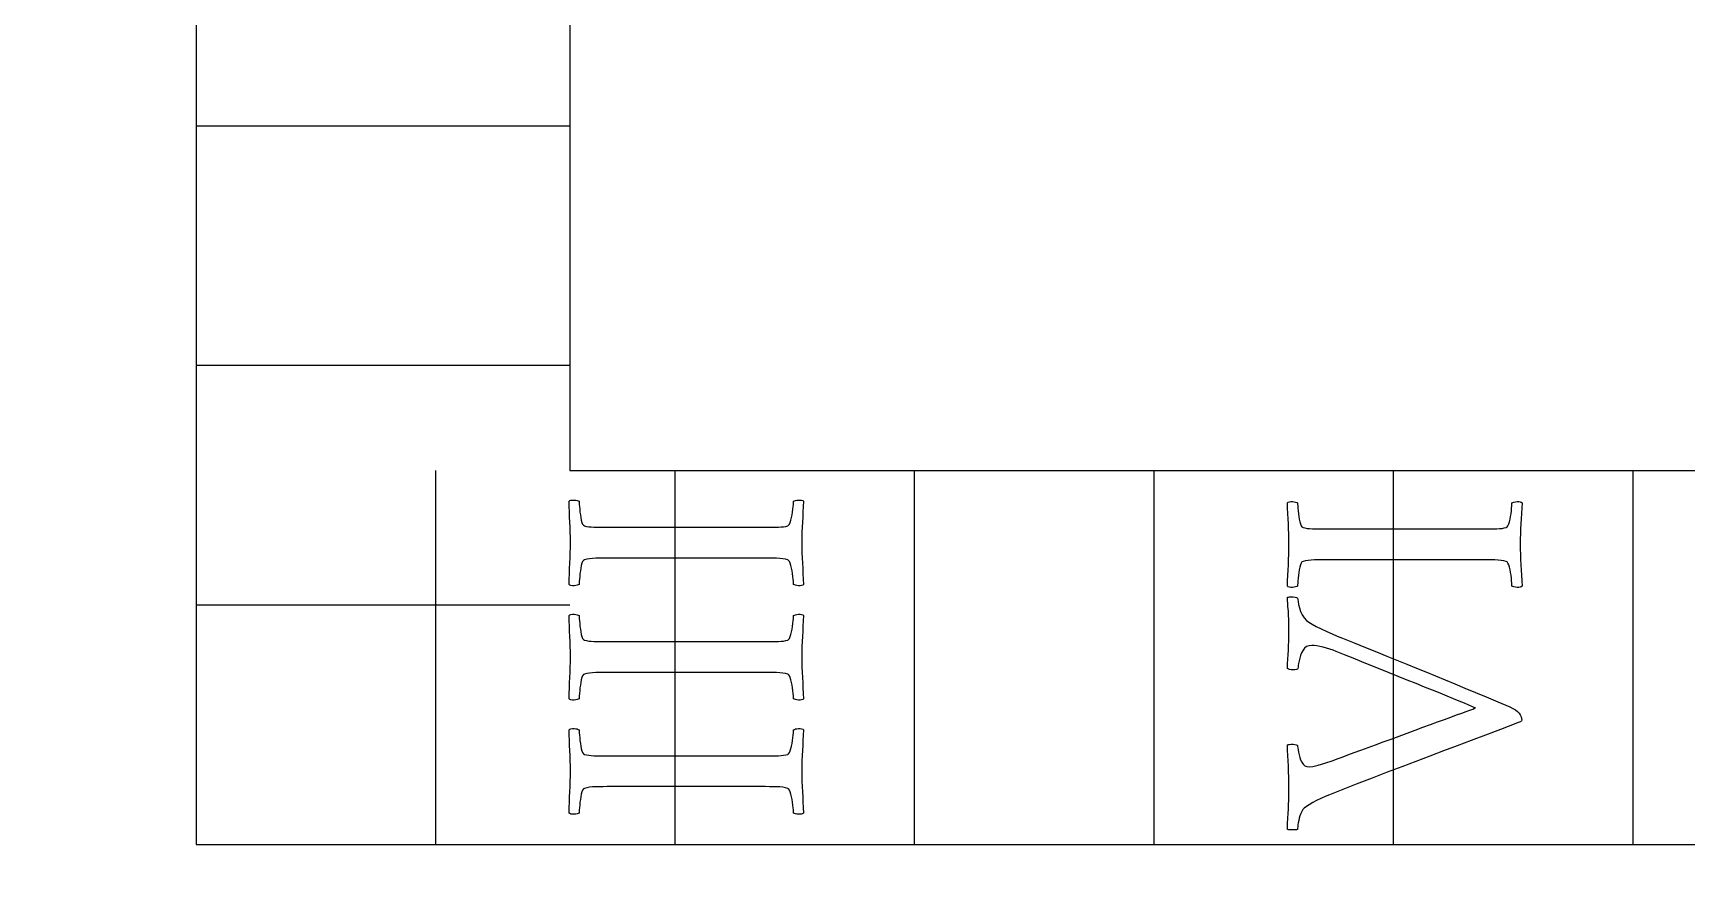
# Model space of a CAD drawing. Header units: millimetres. Extents: x -76 to 76, y -76 to 86.
# Drawn here: x -36.86 to -16.79, y -35.19 to -25.04 of the extents above; entities that cross this region are included whole.
import ezdxf

# ---------------------------------------------------------------- set-up
doc = ezdxf.new("R2010")
doc.units = ezdxf.units.MM
for name, color, linetype in [('CUT_OUTER', 1, 'Continuous'), ('ENGRAVE', 7, 'Continuous'), ('TEXT', 5, 'Continuous')]:
    doc.layers.add(name, color=color, linetype=linetype)

msp = doc.modelspace()

# ---------------------------------------------------------------- linework, layer by layer
at = {"layer": 'CUT_OUTER'}
msp.add_arc((0.0001, -0.0001), 75.9999, 179.913117, 0.0001, dxfattribs=at)
at = {"layer": 'ENGRAVE'}
for points in [[(-34.884, 0), (-34.884, -34.884), (34.884, -34.884), (34.884, 0)], [(-30.3491, 0), (-30.3491, -30.3491), (30.3491, -30.3491), (30.3491, 0)], [(-34.884, -26.163), (-30.3491, -26.163)], [(-34.884, -29.07), (-30.3491, -29.07)], [(-31.977, -34.884), (-31.977, -30.3491)], [(-29.07, -34.884), (-29.07, -30.3491)], [(-26.163, -34.884), (-26.163, -30.3491)], [(-23.256, -34.884), (-23.256, -30.3491)], [(-20.349, -34.884), (-20.349, -30.3491)], [(-17.442, -34.884), (-17.442, -30.3491)], [(-34.884, -31.977), (-30.3491, -31.977)]]:
    msp.add_lwpolyline(points, dxfattribs=at)
for radius in [74.48, 74.48, 72.485, 68.78, 68.78, 65.854, 60.42, 60.42, 57.228, 51.3, 51.3]:
    msp.add_circle((0, 0), radius, dxfattribs=at)
at = {"layer": 'TEXT'}
for points in [[(-30.341, -31.221), (-30.3414, -31.1577), (-30.3426, -31.0953), (-30.3447, -31.0338), (-30.3476, -30.973), (-30.3507, -30.912), (-30.3536, -30.8496), (-30.3562, -30.7858), (-30.3585, -30.7207), (-30.3481, -30.7131), (-30.3344, -30.708), (-30.3174, -30.7054), (-30.2971, -30.7053), (-30.2768, -30.7071), (-30.2598, -30.7102), (-30.2461, -30.7148), (-30.2357, -30.7207), (-30.2352, -30.7366), (-30.234, -30.758), (-30.2319, -30.7848), (-30.2291, -30.8172), (-30.2254, -30.8518), (-30.2208, -30.8852), (-30.2155, -30.9176), (-30.2093, -30.9489), (-30.2019, -30.9763), (-30.1929, -30.9971), (-30.1822, -31.0114), (-30.1698, -31.0191), (-30.1462, -31.025), (-30.1194, -31.0295), (-30.0892, -31.0327), (-30.0557, -31.0344), (-30.0198, -31.0354), (-29.9822, -31.0361), (-29.943, -31.0365), (-29.9021, -31.0366), (-29.8955, -31.0366), (-29.8889, -31.0366), (-29.8824, -31.0366), (-29.8758, -31.0366), (-29.8692, -31.0366), (-29.8626, -31.0366), (-29.856, -31.0366), (-29.8495, -31.0366), (-28.0194, -31.0366), (-28.0128, -31.0366), (-28.0062, -31.0366), (-27.9996, -31.0366), (-27.9931, -31.0366), (-27.9865, -31.0366), (-27.9799, -31.0366), (-27.9733, -31.0366), (-27.9667, -31.0366), (-27.926, -31.0365), (-27.8872, -31.0361), (-27.8503, -31.0354), (-27.8153, -31.0344), (-27.7828, -31.0327), (-27.7533, -31.0295), (-27.7269, -31.025), (-27.7034, -31.0191), (-27.6927, -31.0114), (-27.6826, -30.9971), (-27.673, -30.9763), (-27.6639, -30.9489), (-27.6558, -30.9176), (-27.6491, -30.8852), (-27.6438, -30.8518), (-27.6398, -30.8172), (-27.6369, -30.7848), (-27.6348, -30.758), (-27.6336, -30.7366), (-27.6332, -30.7207), (-27.6228, -30.7148), (-27.6091, -30.7102), (-27.592, -30.7071), (-27.5718, -30.7053), (-27.5515, -30.7054), (-27.5344, -30.708), (-27.5207, -30.7131), (-27.5103, -30.7207), (-27.5146, -30.7858), (-27.5185, -30.8496), (-27.5222, -30.912), (-27.5257, -30.973), (-27.5286, -31.0338), (-27.5306, -31.0953), (-27.5318, -31.1577), (-27.5323, -31.221), (-27.5318, -31.2827), (-27.5306, -31.3449), (-27.5286, -31.4077), (-27.5257, -31.4711), (-27.5222, -31.535), (-27.5185, -31.5995), (-27.5146, -31.6645), (-27.5103, -31.73), (-27.5207, -31.7376), (-27.5344, -31.7427), (-27.5515, -31.7453), (-27.5718, -31.7454), (-27.592, -31.7436), (-27.6091, -31.7405), (-27.6228, -31.7359), (-27.6332, -31.73), (-27.6336, -31.7141), (-27.6348, -31.6927), (-27.6369, -31.6659), (-27.6398, -31.6335), (-27.6438, -31.5988), (-27.6491, -31.5649), (-27.6558, -31.5319), (-27.6639, -31.4996), (-27.673, -31.4715), (-27.6826, -31.4508), (-27.6927, -31.4375), (-27.7034, -31.4316), (-27.7317, -31.4238), (-27.7638, -31.4179), (-27.7997, -31.4139), (-27.8395, -31.4119), (-27.882, -31.4109), (-27.9261, -31.4102), (-27.9719, -31.4098), (-28.0194, -31.4097), (-29.8495, -31.4097), (-29.897, -31.4098), (-29.9433, -31.4102), (-29.9881, -31.4109), (-30.0316, -31.4119), (-30.0723, -31.4139), (-30.1089, -31.4179), (-30.1414, -31.4238), (-30.1698, -31.4316), (-30.1822, -31.4375), (-30.1929, -31.4508), (-30.2019, -31.4715), (-30.2093, -31.4996), (-30.2155, -31.5319), (-30.2208, -31.5649), (-30.2254, -31.5988), (-30.2291, -31.6335), (-30.2319, -31.6659), (-30.234, -31.6927), (-30.2352, -31.7141), (-30.2357, -31.73), (-30.2461, -31.7359), (-30.2598, -31.7405), (-30.2768, -31.7436), (-30.2971, -31.7454), (-30.3174, -31.7453), (-30.3344, -31.7427), (-30.3481, -31.7376), (-30.3585, -31.73), (-30.3562, -31.6645), (-30.3536, -31.5995), (-30.3507, -31.535), (-30.3476, -31.4711), (-30.3447, -31.4077), (-30.3426, -31.3449), (-30.3414, -31.2827), (-30.341, -31.221)], [(-21.62, -31.2407), (-21.6204, -31.1775), (-21.6216, -31.1151), (-21.6237, -31.0535), (-21.6266, -30.9927), (-21.6297, -30.9317), (-21.6326, -30.8693), (-21.6352, -30.8055), (-21.6375, -30.7404), (-21.6271, -30.7329), (-21.6134, -30.7278), (-21.5964, -30.7252), (-21.5761, -30.725), (-21.5558, -30.7268), (-21.5388, -30.73), (-21.5251, -30.7345), (-21.5147, -30.7404), (-21.5142, -30.7563), (-21.513, -30.7777), (-21.5109, -30.8046), (-21.5081, -30.8369), (-21.5044, -30.8715), (-21.4998, -30.905), (-21.4945, -30.9373), (-21.4883, -30.9686), (-21.4809, -30.996), (-21.4719, -31.0169), (-21.4612, -31.0311), (-21.4488, -31.0388), (-21.4252, -31.0447), (-21.3984, -31.0492), (-21.3682, -31.0524), (-21.3347, -31.0542), (-21.2988, -31.0551), (-21.2612, -31.0558), (-21.222, -31.0562), (-21.1811, -31.0564), (-21.1745, -31.0564), (-21.1679, -31.0564), (-21.1614, -31.0564), (-21.1548, -31.0564), (-21.1482, -31.0564), (-21.1416, -31.0564), (-21.135, -31.0564), (-21.1285, -31.0564), (-19.2984, -31.0564), (-19.2918, -31.0564), (-19.2852, -31.0564), (-19.2786, -31.0564), (-19.2721, -31.0564), (-19.2655, -31.0564), (-19.2589, -31.0564), (-19.2523, -31.0564), (-19.2457, -31.0564), (-19.205, -31.0562), (-19.1662, -31.0558), (-19.1293, -31.0551), (-19.0943, -31.0542), (-19.0618, -31.0524), (-19.0323, -31.0492), (-19.0059, -31.0447), (-18.9824, -31.0388), (-18.9717, -31.0311), (-18.9616, -31.0169), (-18.952, -30.996), (-18.9429, -30.9686), (-18.9348, -30.9373), (-18.9281, -30.905), (-18.9228, -30.8715), (-18.9188, -30.8369), (-18.9159, -30.8046), (-18.9138, -30.7777), (-18.9126, -30.7563), (-18.9122, -30.7404), (-18.9018, -30.7345), (-18.8881, -30.73), (-18.871, -30.7268), (-18.8508, -30.725), (-18.8305, -30.7252), (-18.8134, -30.7278), (-18.7997, -30.7329), (-18.7893, -30.7404), (-18.7936, -30.8055), (-18.7975, -30.8693), (-18.8012, -30.9317), (-18.8047, -30.9927), (-18.8076, -31.0535), (-18.8096, -31.1151), (-18.8108, -31.1775), (-18.8113, -31.2407), (-18.8108, -31.3024), (-18.8096, -31.3647), (-18.8076, -31.4275), (-18.8047, -31.4909), (-18.8012, -31.5548), (-18.7975, -31.6192), (-18.7936, -31.6842), (-18.7893, -31.7498), (-18.7997, -31.7573), (-18.8134, -31.7624), (-18.8305, -31.765), (-18.8508, -31.7651), (-18.871, -31.7634), (-18.8881, -31.7602), (-18.9018, -31.7557), (-18.9122, -31.7498), (-18.9126, -31.7339), (-18.9138, -31.7125), (-18.9159, -31.6856), (-18.9188, -31.6532), (-18.9228, -31.6185), (-18.9281, -31.5847), (-18.9348, -31.5516), (-18.9429, -31.5194), (-18.952, -31.4913), (-18.9616, -31.4706), (-18.9717, -31.4573), (-18.9824, -31.4514), (-19.0107, -31.4435), (-19.0428, -31.4376), (-19.0787, -31.4337), (-19.1185, -31.4316), (-19.161, -31.4306), (-19.2051, -31.43), (-19.2509, -31.4296), (-19.2984, -31.4294), (-21.1285, -31.4294), (-21.176, -31.4296), (-21.2223, -31.43), (-21.2671, -31.4306), (-21.3106, -31.4316), (-21.3513, -31.4337), (-21.3879, -31.4376), (-21.4204, -31.4435), (-21.4488, -31.4514), (-21.4612, -31.4573), (-21.4719, -31.4706), (-21.4809, -31.4913), (-21.4883, -31.5194), (-21.4945, -31.5516), (-21.4998, -31.5847), (-21.5044, -31.6185), (-21.5081, -31.6532), (-21.5109, -31.6856), (-21.513, -31.7125), (-21.5142, -31.7339), (-21.5147, -31.7498), (-21.5251, -31.7557), (-21.5388, -31.7602), (-21.5558, -31.7634), (-21.5761, -31.7651), (-21.5964, -31.765), (-21.6134, -31.7624), (-21.6271, -31.7573), (-21.6375, -31.7498), (-21.6352, -31.6842), (-21.6326, -31.6192), (-21.6297, -31.5548), (-21.6266, -31.4909), (-21.6237, -31.4275), (-21.6216, -31.3647), (-21.6204, -31.3024), (-21.62, -31.2407)], [(-21.62, -34.2074), (-21.6204, -34.1377), (-21.6216, -34.0692), (-21.6237, -34.0017), (-21.6266, -33.9353), (-21.6297, -33.8698), (-21.6326, -33.8048), (-21.6352, -33.7403), (-21.6375, -33.6764), (-21.6267, -33.6727), (-21.6117, -33.6704), (-21.5927, -33.6694), (-21.5695, -33.6698), (-21.5472, -33.6716), (-21.5306, -33.6747), (-21.5197, -33.6793), (-21.5147, -33.6852), (-21.514, -33.6968), (-21.5119, -33.7142), (-21.5085, -33.7374), (-21.5037, -33.7664), (-21.4971, -33.7978), (-21.4883, -33.8284), (-21.4773, -33.8581), (-21.4642, -33.887), (-21.4479, -33.912), (-21.4274, -33.9298), (-21.4029, -33.9405), (-21.3742, -33.9441), (-21.3298, -33.9392), (-21.2667, -33.9244), (-21.185, -33.8997), (-21.0846, -33.8651), (-21.0323, -33.846), (-20.9721, -33.824), (-20.9039, -33.7989), (-20.8278, -33.7708), (-20.7457, -33.7404), (-20.6594, -33.7088), (-20.569, -33.6757), (-20.4745, -33.6413), (-20.378, -33.606), (-20.2814, -33.5705), (-20.1849, -33.5347), (-20.0883, -33.4987), (-19.9937, -33.4633), (-19.9029, -33.4295), (-19.816, -33.3974), (-19.7329, -33.367), (-19.6554, -33.3387), (-19.5853, -33.3132), (-19.5226, -33.2905), (-19.4674, -33.2704), (-19.4217, -33.2539), (-19.3878, -33.2414), (-19.3657, -33.233), (-19.3554, -33.2288), (-19.3704, -33.2219), (-19.3977, -33.2101), (-19.4373, -33.1934), (-19.4893, -33.1717), (-19.5514, -33.1461), (-19.6215, -33.1174), (-19.6995, -33.0857), (-19.7855, -33.051), (-19.8778, -33.0138), (-19.9748, -32.9748), (-20.0764, -32.9338), (-20.1827, -32.8908), (-20.2917, -32.8468), (-20.4016, -32.8025), (-20.5123, -32.7579), (-20.6238, -32.7131), (-20.734, -32.6688), (-20.841, -32.6259), (-20.9447, -32.5843), (-21.0451, -32.5441), (-21.0829, -32.5293), (-21.1219, -32.5156), (-21.1619, -32.503), (-21.2031, -32.4915), (-21.2431, -32.4819), (-21.2799, -32.475), (-21.3133, -32.4709), (-21.3435, -32.4695), (-21.3764, -32.4732), (-21.4049, -32.4843), (-21.4291, -32.5028), (-21.4488, -32.5288), (-21.465, -32.5589), (-21.4784, -32.5902), (-21.4891, -32.6226), (-21.4971, -32.656), (-21.5029, -32.6874), (-21.507, -32.7136), (-21.5094, -32.7346), (-21.5103, -32.7504), (-21.5173, -32.7581), (-21.5295, -32.7636), (-21.5469, -32.7669), (-21.5695, -32.7679), (-21.5927, -32.7669), (-21.6117, -32.7636), (-21.6267, -32.7581), (-21.6375, -32.7504), (-21.6352, -32.692), (-21.6326, -32.6352), (-21.6297, -32.5801), (-21.6266, -32.5266), (-21.6237, -32.4731), (-21.6216, -32.418), (-21.6204, -32.3612), (-21.62, -32.3028), (-21.6201, -32.2549), (-21.6205, -32.2122), (-21.6212, -32.1748), (-21.6222, -32.1426), (-21.6234, -32.1131), (-21.6249, -32.0839), (-21.6267, -32.0549), (-21.6288, -32.0263), (-21.6309, -31.9961), (-21.6331, -31.9626), (-21.6353, -31.9259), (-21.6375, -31.8858), (-21.6266, -31.8823), (-21.6112, -31.8803), (-21.5915, -31.8801), (-21.5673, -31.8814), (-21.5443, -31.8839), (-21.5278, -31.8869), (-21.5179, -31.8905), (-21.5147, -31.8946), (-21.5133, -31.912), (-21.5092, -31.9379), (-21.5023, -31.9724), (-21.4927, -32.0153), (-21.479, -32.0601), (-21.4598, -32.1003), (-21.4351, -32.1358), (-21.4049, -32.1667), (-21.3774, -32.188), (-21.3386, -32.2122), (-21.2885, -32.2395), (-21.2272, -32.2698), (-21.161, -32.3007), (-21.0961, -32.3296), (-21.0326, -32.3567), (-20.9705, -32.3817), (-20.8265, -32.4398), (-20.6885, -32.4953), (-20.5566, -32.5484), (-20.4307, -32.599), (-20.3089, -32.6481), (-20.1893, -32.6966), (-20.0719, -32.7446), (-19.9567, -32.7921), (-19.8415, -32.8397), (-19.7241, -32.8881), (-19.6045, -32.9373), (-19.4827, -32.9874), (-19.3565, -33.0395), (-19.2238, -33.0949), (-19.0844, -33.1536), (-18.9385, -33.2156), (-18.9001, -33.2336), (-18.8683, -33.2523), (-18.8431, -33.272), (-18.8244, -33.2924), (-18.811, -33.3134), (-18.8014, -33.3346), (-18.7956, -33.3562), (-18.7937, -33.378), (-18.7955, -33.3843), (-18.8008, -33.39), (-18.8097, -33.3952), (-18.8222, -33.3999), (-18.8355, -33.4043), (-18.8469, -33.4087), (-18.8564, -33.4131), (-18.8639, -33.4175), (-19.0517, -33.4886), (-19.2331, -33.5574), (-19.4082, -33.6236), (-19.5771, -33.6874), (-19.7434, -33.7502), (-19.9112, -33.8135), (-20.0803, -33.8774), (-20.2507, -33.9419), (-20.4263, -34.0087), (-20.6106, -34.0796), (-20.8037, -34.1546), (-21.0056, -34.2338), (-21.0676, -34.2578), (-21.1263, -34.2815), (-21.1817, -34.3049), (-21.2338, -34.3281), (-21.2832, -34.3518), (-21.3303, -34.3769), (-21.3753, -34.4034), (-21.4181, -34.4312), (-21.4348, -34.4444), (-21.4499, -34.462), (-21.4634, -34.4839), (-21.4752, -34.5102), (-21.4853, -34.5386), (-21.4938, -34.5667), (-21.5007, -34.5946), (-21.5059, -34.6221), (-21.5097, -34.6478), (-21.5125, -34.6699), (-21.5141, -34.6884), (-21.5147, -34.7033), (-21.5184, -34.7053), (-21.5295, -34.7066), (-21.548, -34.7074), (-21.5739, -34.7077), (-21.6001, -34.7074), (-21.6194, -34.7066), (-21.6319, -34.7053), (-21.6375, -34.7033), (-21.6352, -34.6319), (-21.6326, -34.5667), (-21.6297, -34.5079), (-21.6266, -34.4554), (-21.6237, -34.4029), (-21.6216, -34.344), (-21.6204, -34.2789), (-21.62, -34.2074)], [(-30.341, -32.6078), (-30.3414, -32.5445), (-30.3426, -32.4821), (-30.3447, -32.4206), (-30.3476, -32.3598), (-30.3507, -32.2988), (-30.3536, -32.2364), (-30.3562, -32.1726), (-30.3585, -32.1075), (-30.3481, -32.0999), (-30.3344, -32.0948), (-30.3174, -32.0922), (-30.2971, -32.0921), (-30.2768, -32.0939), (-30.2598, -32.097), (-30.2461, -32.1016), (-30.2357, -32.1075), (-30.2352, -32.1234), (-30.234, -32.1448), (-30.2319, -32.1716), (-30.2291, -32.204), (-30.2254, -32.2386), (-30.2208, -32.272), (-30.2155, -32.3044), (-30.2093, -32.3357), (-30.2019, -32.3631), (-30.1929, -32.3839), (-30.1822, -32.3982), (-30.1698, -32.4059), (-30.1462, -32.4118), (-30.1194, -32.4163), (-30.0892, -32.4195), (-30.0557, -32.4212), (-30.0198, -32.4222), (-29.9822, -32.4229), (-29.943, -32.4233), (-29.9021, -32.4234), (-29.8955, -32.4234), (-29.8889, -32.4234), (-29.8824, -32.4234), (-29.8758, -32.4234), (-29.8692, -32.4234), (-29.8626, -32.4234), (-29.856, -32.4234), (-29.8495, -32.4234), (-28.0194, -32.4234), (-28.0128, -32.4234), (-28.0062, -32.4234), (-27.9996, -32.4234), (-27.9931, -32.4234), (-27.9865, -32.4234), (-27.9799, -32.4234), (-27.9733, -32.4234), (-27.9667, -32.4234), (-27.926, -32.4233), (-27.8872, -32.4229), (-27.8503, -32.4222), (-27.8153, -32.4212), (-27.7828, -32.4195), (-27.7533, -32.4163), (-27.7269, -32.4118), (-27.7034, -32.4059), (-27.6927, -32.3982), (-27.6826, -32.3839), (-27.673, -32.3631), (-27.6639, -32.3357), (-27.6558, -32.3044), (-27.6491, -32.272), (-27.6438, -32.2386), (-27.6398, -32.204), (-27.6369, -32.1716), (-27.6348, -32.1448), (-27.6336, -32.1234), (-27.6332, -32.1075), (-27.6228, -32.1016), (-27.6091, -32.097), (-27.592, -32.0939), (-27.5718, -32.0921), (-27.5515, -32.0922), (-27.5344, -32.0948), (-27.5207, -32.0999), (-27.5103, -32.1075), (-27.5146, -32.1726), (-27.5185, -32.2364), (-27.5222, -32.2988), (-27.5257, -32.3598), (-27.5286, -32.4206), (-27.5306, -32.4821), (-27.5318, -32.5445), (-27.5323, -32.6078), (-27.5318, -32.6695), (-27.5306, -32.7317), (-27.5286, -32.7946), (-27.5257, -32.8579), (-27.5222, -32.9218), (-27.5185, -32.9863), (-27.5146, -33.0513), (-27.5103, -33.1168), (-27.5207, -33.1244), (-27.5344, -33.1295), (-27.5515, -33.1321), (-27.5718, -33.1322), (-27.592, -33.1304), (-27.6091, -33.1273), (-27.6228, -33.1227), (-27.6332, -33.1168), (-27.6336, -33.1009), (-27.6348, -33.0795), (-27.6369, -33.0527), (-27.6398, -33.0203), (-27.6438, -32.9856), (-27.6491, -32.9517), (-27.6558, -32.9187), (-27.6639, -32.8864), (-27.673, -32.8583), (-27.6826, -32.8376), (-27.6927, -32.8243), (-27.7034, -32.8184), (-27.7317, -32.8106), (-27.7638, -32.8047), (-27.7997, -32.8007), (-27.8395, -32.7987), (-27.882, -32.7977), (-27.9261, -32.797), (-27.9719, -32.7966), (-28.0194, -32.7965), (-29.8495, -32.7965), (-29.897, -32.7966), (-29.9433, -32.797), (-29.9881, -32.7977), (-30.0316, -32.7987), (-30.0723, -32.8007), (-30.1089, -32.8047), (-30.1414, -32.8106), (-30.1698, -32.8184), (-30.1822, -32.8243), (-30.1929, -32.8376), (-30.2019, -32.8583), (-30.2093, -32.8864), (-30.2155, -32.9187), (-30.2208, -32.9517), (-30.2254, -32.9856), (-30.2291, -33.0203), (-30.2319, -33.0527), (-30.234, -33.0795), (-30.2352, -33.1009), (-30.2357, -33.1168), (-30.2461, -33.1227), (-30.2598, -33.1273), (-30.2768, -33.1304), (-30.2971, -33.1322), (-30.3174, -33.1321), (-30.3344, -33.1295), (-30.3481, -33.1244), (-30.3585, -33.1168), (-30.3562, -33.0513), (-30.3536, -32.9863), (-30.3507, -32.9218), (-30.3476, -32.8579), (-30.3447, -32.7946), (-30.3426, -32.7317), (-30.3414, -32.6695), (-30.341, -32.6078)], [(-30.341, -33.9946), (-30.3414, -33.9313), (-30.3426, -33.8689), (-30.3447, -33.8074), (-30.3476, -33.7466), (-30.3507, -33.6856), (-30.3536, -33.6232), (-30.3562, -33.5594), (-30.3585, -33.4943), (-30.3481, -33.4867), (-30.3344, -33.4816), (-30.3174, -33.479), (-30.2971, -33.4789), (-30.2768, -33.4807), (-30.2598, -33.4838), (-30.2461, -33.4884), (-30.2357, -33.4943), (-30.2352, -33.5102), (-30.234, -33.5316), (-30.2319, -33.5585), (-30.2291, -33.5908), (-30.2254, -33.6254), (-30.2208, -33.6588), (-30.2155, -33.6912), (-30.2093, -33.7225), (-30.2019, -33.7499), (-30.1929, -33.7708), (-30.1822, -33.785), (-30.1698, -33.7927), (-30.1462, -33.7986), (-30.1194, -33.8031), (-30.0892, -33.8063), (-30.0557, -33.8081), (-30.0198, -33.809), (-29.9822, -33.8097), (-29.943, -33.8101), (-29.9021, -33.8102), (-29.8955, -33.8102), (-29.8889, -33.8102), (-29.8824, -33.8102), (-29.8758, -33.8102), (-29.8692, -33.8102), (-29.8626, -33.8102), (-29.856, -33.8102), (-29.8495, -33.8102), (-28.0194, -33.8102), (-28.0128, -33.8102), (-28.0062, -33.8102), (-27.9996, -33.8102), (-27.9931, -33.8102), (-27.9865, -33.8102), (-27.9799, -33.8102), (-27.9733, -33.8102), (-27.9667, -33.8102), (-27.926, -33.8101), (-27.8872, -33.8097), (-27.8503, -33.809), (-27.8153, -33.8081), (-27.7828, -33.8063), (-27.7533, -33.8031), (-27.7269, -33.7986), (-27.7034, -33.7927), (-27.6927, -33.785), (-27.6826, -33.7708), (-27.673, -33.7499), (-27.6639, -33.7225), (-27.6558, -33.6912), (-27.6491, -33.6588), (-27.6438, -33.6254), (-27.6398, -33.5908), (-27.6369, -33.5585), (-27.6348, -33.5316), (-27.6336, -33.5102), (-27.6332, -33.4943), (-27.6228, -33.4884), (-27.6091, -33.4838), (-27.592, -33.4807), (-27.5718, -33.4789), (-27.5515, -33.479), (-27.5344, -33.4816), (-27.5207, -33.4867), (-27.5103, -33.4943), (-27.5146, -33.5594), (-27.5185, -33.6232), (-27.5222, -33.6856), (-27.5257, -33.7466), (-27.5286, -33.8074), (-27.5306, -33.8689), (-27.5318, -33.9313), (-27.5323, -33.9946), (-27.5318, -34.0563), (-27.5306, -34.1185), (-27.5286, -34.1814), (-27.5257, -34.2447), (-27.5222, -34.3086), (-27.5185, -34.3731), (-27.5146, -34.4381), (-27.5103, -34.5037), (-27.5207, -34.5112), (-27.5344, -34.5163), (-27.5515, -34.5189), (-27.5718, -34.519), (-27.592, -34.5172), (-27.6091, -34.5141), (-27.6228, -34.5095), (-27.6332, -34.5037), (-27.6336, -34.4877), (-27.6348, -34.4663), (-27.6369, -34.4395), (-27.6398, -34.4071), (-27.6438, -34.3724), (-27.6491, -34.3385), (-27.6558, -34.3055), (-27.6639, -34.2732), (-27.673, -34.2451), (-27.6826, -34.2244), (-27.6927, -34.2111), (-27.7034, -34.2052), (-27.7317, -34.1974), (-27.7638, -34.1915), (-27.7997, -34.1875), (-27.8395, -34.1855), (-27.882, -34.1845), (-27.9261, -34.1838), (-27.9719, -34.1834), (-28.0194, -34.1833), (-29.8495, -34.1833), (-29.897, -34.1834), (-29.9433, -34.1838), (-29.9881, -34.1845), (-30.0316, -34.1855), (-30.0723, -34.1875), (-30.1089, -34.1915), (-30.1414, -34.1974), (-30.1698, -34.2052), (-30.1822, -34.2111), (-30.1929, -34.2244), (-30.2019, -34.2451), (-30.2093, -34.2732), (-30.2155, -34.3055), (-30.2208, -34.3385), (-30.2254, -34.3724), (-30.2291, -34.4071), (-30.2319, -34.4395), (-30.234, -34.4663), (-30.2352, -34.4877), (-30.2357, -34.5037), (-30.2461, -34.5095), (-30.2598, -34.5141), (-30.2768, -34.5172), (-30.2971, -34.519), (-30.3174, -34.5189), (-30.3344, -34.5163), (-30.3481, -34.5112), (-30.3585, -34.5037), (-30.3562, -34.4381), (-30.3536, -34.3731), (-30.3507, -34.3086), (-30.3476, -34.2447), (-30.3447, -34.1814), (-30.3426, -34.1185), (-30.3414, -34.0563), (-30.341, -33.9946)]]:
    msp.add_lwpolyline(points, close=True, dxfattribs=at)

doc.saveas('drawing.dxf')
